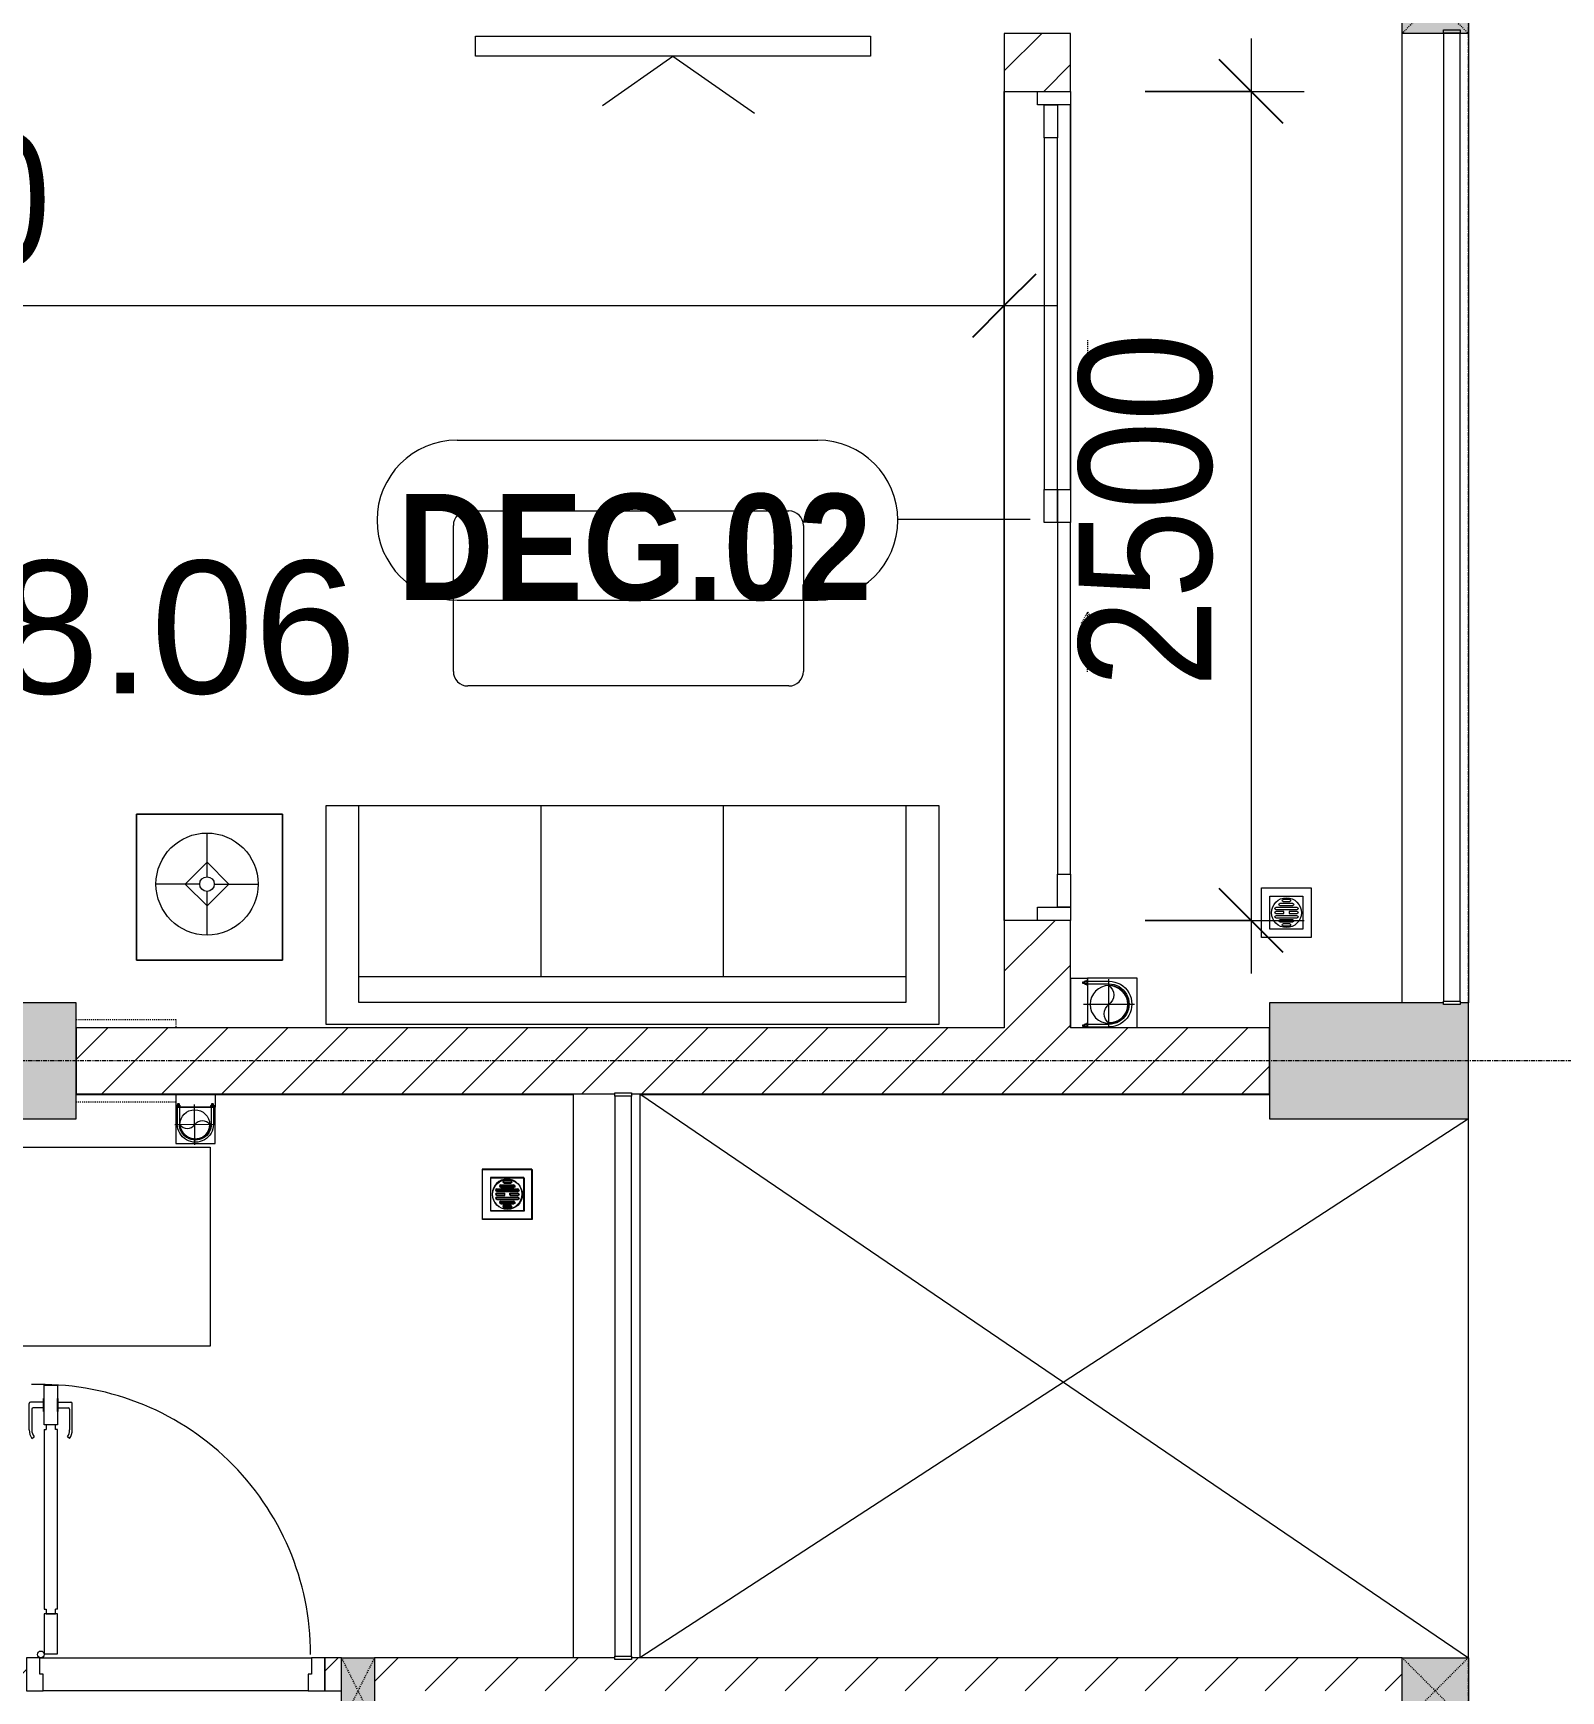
# Model space of a CAD drawing. Header units: millimetres. Extents: x 1591 to 239055, y -15958 to 83255.
# Drawn here: x 218802 to 223411, y 51637 to 56636 of the extents above; entities that cross this region are included whole.
import ezdxf

# ---------------------------------------------------------------- set-up
doc = ezdxf.new("R2010")
doc.units = ezdxf.units.MM
for name, pattern in [('Dash', [6, 3, -3]), ('Dash 1_8_', [6.35, 3.175, -3.175]), ('Grid Line', [22.225, 12.7, -3.175, 3.175, -3.175]), ('IMPORT-CENTER _2_', [40.64, 25.4, -5.08, 5.08, -5.08])]:
    doc.linetypes.add(name, pattern=pattern)
for name, color, linetype, lineweight in [('0-1', 250, 'Continuous', 5), ('A-ANNO-DIMS', 211, 'Continuous', 9), ('A-ANNO-DIMS-160', 211, 'Continuous', 9), ('A-AREA', 32, 'Dash 1_8_', 9), ('A-AREA-IDEN', 2, 'Continuous', 9), ('A-DETL-GENF-1', 9, 'Continuous', 9), ('A-DETL-THIN-1', 151, 'Continuous', 9), ('A-DOOR', 31, 'Continuous', 9), ('A-DOOR-1', 254, 'Continuous', 9), ('A-DOOR-2', 9, 'Continuous', 9), ('A-DOOR-FRAM', 31, 'Continuous', 9), ('A-DOOR-HDLN', 31, 'Dash', 9), ('A-DOOR-IDEN', 31, 'Continuous', 9), ('A-FLOR-1', 7, 'Continuous', 9), ('A-FLOR-2', 9, 'Continuous', 9), ('A-FLOR-HRAL', 11, 'Continuous', 9), ('A-FLOR-HRAL-1', 254, 'Continuous', 9), ('A-FLOR-HRAL-2', 9, 'Continuous', 9), ('A-WALL', 113, 'Continuous', 9), ('A-WALL-1', 253, 'Continuous', 18), ('A-WALL-2', 9, 'Continuous', 9), ('A-WALL-3', 113, 'Continuous', 18), ('A-WALL-PATT-1', 10, 'Continuous', 9), ('A-WALL-PATT-2', 111, 'Continuous', 9), ('G-IMPT', 8, 'Continuous', 9), ('G-IMPT-1', 254, 'Continuous', 9), ('G-IMPT-2', 8, 'IMPORT-CENTER _2_', 9), ('I-FURN', 30, 'Continuous', 9), ('I-FURN-1', 254, 'Continuous', 9), ('M-EQPM', 50, 'Continuous', 9), ('M-EQPM-1', 254, 'Continuous', 9), ('S-COLS', 52, 'Continuous', 9), ('S-COLS-1', 52, 'Continuous', 5), ('S-COLS-2', 250, 'Continuous', 18), ('S-COLS-3', 254, 'Continuous', 9), ('S-COLS-4', 253, 'Continuous', 18), ('S-COLS-5', 52, 'Continuous', 18), ('S-COLS-HDLN', 52, 'Dash', 9), ('S-COLS-HDLN-1', 9, 'Dash', 9), ('S-GRID-1', 1, 'Grid Line', 9)]:
    doc.layers.add(name, color=color, linetype=linetype, lineweight=lineweight)
doc.styles.add('Arial_13', font='arial_0.ttf', dxfattribs={"height": 400})
doc.styles.add('Arial_B_5', font='arialbd_0.ttf', dxfattribs={"width": 0.9, "height": 320})
doc.styles.add('UTM Avo', font='UTM Avo.ttf', dxfattribs={"width": 0.9, "height": 400})
doc.dimstyles.new('1_Dim_chi_tiet_2_5', dxfattribs={"dimscale": 304.8, "dimtxt": 399.720379, "dimasz": 0.629921, "dimexe": 0.524934, "dimexo": 0.0625, "dimgap": 0.052493, "dimtad": 1, "dimdec": 0, "dimrnd": 5, "dimzin": 0, "dimdsep": 46, "dimtxsty": 'UTM Avo', "dimblk1": 'OBLIQUE', "dimblk2": 'OBLIQUE', "dimsah": 1, "dimcen": 0.09, "dimdle": 0.524934, "dimazin": 0, "dimtfac": 1, "dimtdec": 4, "dimtix": 1, "dimtmove": 0, "dimatfit": 3, "dimfxl": 1.049869, "dimfxlon": 1, "dimtvp": 1, "dimtolj": 1, "dimtzin": 0, "dimarcsym": 2})
doc.dimstyles.new('1_Dim_chi_tiet_2_5_1', dxfattribs={"dimscale": 304.8, "dimtxt": 399.720379, "dimasz": 0.629921, "dimexe": 0.524934, "dimexo": 0.0625, "dimgap": 0.052493, "dimtad": 1, "dimdec": 0, "dimrnd": 5, "dimzin": 0, "dimdsep": 46, "dimtxsty": 'UTM Avo', "dimblk1": 'OBLIQUE', "dimblk2": 'OBLIQUE', "dimsah": 1, "dimcen": 0.09, "dimdle": 0.524934, "dimazin": 0, "dimtfac": 1, "dimtdec": 4, "dimtix": 1, "dimtmove": 0, "dimatfit": 3, "dimfxl": 1.049869, "dimfxlon": 1, "dimtvp": 1, "dimtolj": 1, "dimtzin": 0, "dimarcsym": 2})
pattern_1 = [(45, (0, 0), (-90.50967, 90.50967), [])]
pattern_2 = [(45, (95879.7, 0), (-90.50967, 90.50967), [])]

# ---------------------------------------------------------------- blocks, each defined once
blk = doc.blocks.new('NCV_TKTC_KET CAU_rvt-1-TKCS_MB TẦNG 6-8')
at = {"layer": 'S-COLS-1'}
for points in [[(123052.6, 53361.9), (123052.6, 53711.9), (122052.6, 53711.9), (122052.6, 53361.9), (122206.8, 53361.9)], [(127252.6, 53361.9), (127252.6, 53711.9), (127227.6, 53711.9), (127227.6, 53706.9), (127177.6, 53706.9), (127177.6, 53711.9), (126652.6, 53711.9), (126652.6, 53361.9), (127227.6, 53361.9)]]:
    blk.add_hatch(color=256, dxfattribs=at).paths.add_polyline_path(points)
at = {"layer": 'A-FLOR-1'}
for p, q in [((123052.6, 53435.3), (124552.6, 53435.3)), ((124752.6, 53435.3), (126652.6, 53435.3))]:
    blk.add_line(p, q, dxfattribs=at)
at = {"layer": 'S-COLS-2'}
for p, q in [((123052.6, 53711.9), (122052.6, 53711.9)), ((123052.6, 53361.9), (123052.6, 53711.9)), ((126652.6, 53711.9), (126652.6, 53361.9)), ((127177.6, 53711.9), (126652.6, 53711.9)), ((127252.6, 53711.9), (127227.6, 53711.9)), ((127252.6, 53361.9), (127252.6, 53711.9)), ((122052.6, 53361.9), (123052.6, 53361.9)), ((126652.6, 53361.9), (127252.6, 53361.9))]:
    blk.add_line(p, q, dxfattribs=at)
blk = doc.blocks.new('MAY GIAT - MAY GIAT_dwg-348053-TKCS_MB TẦNG 6-8')
at = {"layer": 'G-IMPT-1', "flags": 128}
blk.add_lwpolyline([(5, 596.6), (5, 2.3), (605, 2.3), (605, 596.6)], close=True, dxfattribs=at)
blk = doc.blocks.new('MAY GIAT - MAY GIAT-401071-TKCS_MB TẦNG 6-8')
at = {"layer": 'I-FURN-1'}
for p, q in [((5, -2.3), (605, -2.3)), ((5, -596.6), (5, -2.3)), ((605, -2.3), (605, -596.6)), ((605, -596.6), (5, -596.6))]:
    blk.add_line(p, q, dxfattribs=at)
at = {"extrusion": (0, 0, -1), "zscale": -1, "rotation": 180}
blk.add_blockref('MAY GIAT - MAY GIAT_dwg-348053-TKCS_MB TẦNG 6-8', (0, 0), dxfattribs=at)
blk = doc.blocks.new('THU NUOC - THU NUOC-461820-TKCS_MB TẦNG 6-8')
at = {"layer": 'M-EQPM-1'}
for p, q in [((-66.3, 70.6), (-66.3, -79.4)), ((83.7, 70.6), (-66.3, 70.6)), ((83.7, -79.4), (83.7, 70.6)), ((58.7, 45.6), (-41.3, 45.6)), ((-41.3, 45.6), (-41.3, -54.4)), ((-23.3, 10.8), (40.9, 10.8)), ((40.9, 4.8), (-23.3, 4.8)), ((-11, 23.3), (28.5, 23.3)), ((28.5, 17.3), (-11, 17.3)), ((-1.1, 35.6), (18.5, 35.6)), ((18.5, 29.6), (-1.1, 29.6)), ((58.7, -54.4), (58.7, 45.6)), ((-23.3, -1.2), (0.7, -1.2)), ((0.7, -7.2), (-23.3, -7.2)), ((-23.3, -13.6), (40.9, -13.6)), ((40.9, -19.6), (-23.3, -19.6)), ((-11, -26.1), (28.5, -26.1)), ((28.5, -32.1), (-11, -32.1)), ((-1.1, -38.5), (18.5, -38.5)), ((18.5, -44.5), (-1.1, -44.5)), ((0.7, -1.2), (0.7, -7.2)), ((16.7, -1.2), (40.9, -1.2)), ((16.7, -7.2), (16.7, -1.2)), ((40.9, -7.2), (16.7, -7.2)), ((-66.3, -79.4), (83.7, -79.4)), ((-41.3, -54.4), (58.7, -54.4))]:
    blk.add_line(p, q, dxfattribs=at)
for centre, radius, start, end in [((8.7, -4.4), 45, 0, 180), ((8.7, -4.4), 45, 0, 180), ((-23.3, 7.8), 3, 90, 270), ((-11, 20.3), 3, 90, 270), ((-1.1, 32.6), 3, 90, 270), ((18.5, 32.6), 3, 270, 90), ((28.5, 20.3), 3, 270, 90), ((40.9, 7.8), 3, 270, 90), ((8.7, -4.4), 45, 180, 360), ((8.7, -4.4), 45, 180, 360), ((-23.3, -4.2), 3, 90, 270), ((-23.3, -16.6), 3, 90, 270), ((-11, -29.1), 3, 90, 270), ((-1.1, -41.5), 3, 90, 270), ((18.5, -41.5), 3, 270, 90), ((28.5, -29.1), 3, 270, 90), ((40.9, -4.2), 3, 270, 90), ((40.9, -16.6), 3, 270, 90)]:
    blk.add_arc(centre, radius, start, end, dxfattribs=at)
blk = doc.blocks.new('Railing - 50 x 10mm-901205-TKCS_MB TẦNG 6-8')
at = {"layer": 'A-FLOR-HRAL-2'}
for p, q in [((25, 5), (-25, 5)), ((-25, 5), (-25, -5)), ((25, -5), (25, 5)), ((-25, -5), (25, -5))]:
    blk.add_line(p, q, dxfattribs=at)
blk = doc.blocks.new('Railing - Railing-884429-TKCS_MB TẦNG 6-8')
at = {"layer": 'A-FLOR-HRAL-2'}
for p, q in [((101769.1, 44169.6), (101769.1, 42480.8)), ((101819.1, 42480.8), (101819.1, 44169.6))]:
    blk.add_line(p, q, dxfattribs=at)
at = {"extrusion": (0, 0, -1), "zscale": -1}
for p in [(-101794.1, 44174.6), (-101794.1, 42475.8)]:
    blk.add_blockref('Railing - 50 x 10mm-901205-TKCS_MB TẦNG 6-8', p, dxfattribs=at)
blk = doc.blocks.new('DOOR_CW_01 CANH MO-PANEL KINH - DIG_01-900x2200-CỬA NHÔM KÍNH-901226-TKCS_MB TẦNG 6-8')
at = {"layer": 'A-DETL-GENF-1'}
for p, q in [((-397, 872), (-357, 872)), ((-397, 752), (-397, 872)), ((-357, 872), (-357, 752)), ((-442, 737), (-442, 816.5)), ((-399, 820.5), (-438, 820.5)), ((-399, 803.5), (-430, 803.5)), ((-399, 831.8), (-397, 831.8)), ((-399, 792.2), (-399, 831.8)), ((-397, 792.2), (-397, 831.8)), ((-357, 792.2), (-357, 831.8)), ((-355, 831.8), (-357, 831.8)), ((-355, 792.2), (-355, 831.8)), ((-355, 820.5), (-316, 820.5)), ((-355, 803.5), (-324, 803.5)), ((-312, 737), (-312, 816.5)), ((-434, 799.5), (-434, 737)), ((-397, 792.2), (-399, 792.2)), ((-357, 752), (-397, 752)), ((-363, 752), (-391, 752)), ((-391, 752), (-391, 738)), ((-363, 738), (-363, 752)), ((-357, 792.2), (-355, 792.2)), ((-320, 799.5), (-320, 737)), ((-433.9, 711.2), (-427.3, 715.8)), ((-397, 738), (-391, 738)), ((-397, 738), (-397, 196)), ((-357, 738), (-363, 738)), ((-357, 196), (-357, 738)), ((-320.1, 711.2), (-326.7, 715.8)), ((-397, 196), (-391, 196)), ((-357, 182), (-397, 182)), ((-397, 182), (-397, 62)), ((-391, 196), (-391, 182)), ((-391, 182), (-363, 182)), ((-357, 196), (-363, 196)), ((-363, 182), (-363, 196)), ((-357, 62), (-357, 182)), ((-397, 62), (-357, 62))]:
    blk.add_line(p, q, dxfattribs=at)
blk.add_circle((-407, 60), 10, dxfattribs=at)
for centre, radius, start, end in [((-407, 60), 814, 360, 92), ((-438, 816.5), 4, 90, 180), ((-430, 799.5), 4, 90, 180), ((-324, 799.5), 4, 360, 90), ((-316, 816.5), 4, 0, 90), ((-397, 737), 45, 180, 215), ((-397, 737), 37, 180, 215), ((-357, 737), 37, 325, 0), ((-357, 737), 45, 325, 0)]:
    blk.add_arc(centre, radius, start, end, dxfattribs=at)
at = {"layer": 'A-DOOR-2'}
for p, q in [((-410, 50), (-450, 50)), ((-450, 50), (-450, -50)), ((-410, 0), (-410, 50)), ((-407, 50), (-382, 50)), ((450, 50), (410, 50)), ((410, 50), (410, 0)), ((450, -50), (450, 50)), ((-400, 0), (-410, 0)), ((-400, -50), (-400, 0)), ((410, 0), (400, 0)), ((400, 0), (400, -50)), ((-450, -50), (-400, -50)), ((400, -50), (450, -50))]:
    blk.add_line(p, q, dxfattribs=at)
blk = doc.blocks.new('G1_SOF - BO TRU - 100x200-746114-TKCS_MB TẦNG 6-8')
at = {"layer": 'S-COLS'}
blk.add_hatch(color=256, dxfattribs=at).paths.add_polyline_path([(50, -100), (50, 100), (-50, 100), (-50, -100)])
at = {"layer": 'S-COLS-4'}
for p, q in [((-50, 100), (50, 100)), ((-50, -100), (-50, 100)), ((50, 100), (50, -100)), ((50, -100), (-50, -100))]:
    blk.add_line(p, q, dxfattribs=at)
at = {"layer": 'S-COLS-HDLN-1'}
for p, q in [((50, -100), (-50, 100)), ((-50, -100), (50, 100))]:
    blk.add_line(p, q, dxfattribs=at)
blk = doc.blocks.new('LOBBY_SOFA_1 - LOBBY_SOFA_1-901228-TKCS_MB TẦNG 6-8')
at = {"layer": 'I-FURN'}
for p, q in [((-2172.3, 1064.5), (-2172.3, 1504.5)), ((-2128.3, 1548.5), (-1160.3, 1548.5)), ((-1116.3, 1504.5), (-1116.3, 1064.5)), ((-1160.3, 1020.5), (-2128.3, 1020.5)), ((-2556, 660), (-708, 660)), ((-2556, 0), (-2556, 660)), ((-2457, 66), (-2457, 660)), ((-1907, 143), (-1907, 660)), ((-1357, 143), (-1357, 660)), ((-807, 660), (-807, 66)), ((-708, 660), (-708, 0)), ((-2688.2, 633.5), (-3128.2, 633.5)), ((-3128.2, 633.5), (-3128.2, 193.5)), ((-2688.2, 193.5), (-2688.2, 633.5)), ((-2915.4, 445), (-2915.4, 577)), ((-2981.4, 423), (-2915.4, 489)), ((-2915.4, 489), (-2849.4, 423)), ((-2937.4, 423), (-3069.4, 423)), ((-2915.4, 357), (-2981.4, 423)), ((-2849.4, 423), (-2915.4, 357)), ((-2915.4, 269), (-2915.4, 401)), ((-2893.4, 423), (-2761.4, 423)), ((-3128.2, 193.5), (-2688.2, 193.5)), ((-807, 143), (-2457, 143)), ((-807, 66), (-2457, 66)), ((-708, 0), (-2556, 0))]:
    blk.add_line(p, q, dxfattribs=at)
for radius in [154, 22]:
    blk.add_circle((-2915.4, 423), radius, dxfattribs=at)
for centre, start, end in [((-2128.3, 1504.5), 90, 180), ((-1160.3, 1504.5), 0, 90), ((-2128.3, 1064.5), 180, 270), ((-1160.3, 1064.5), 270, 0)]:
    blk.add_arc(centre, 44, start, end, dxfattribs=at)
at = {"layer": 'I-FURN-1'}
for p, q in [((-2172.3, 1064.5), (-2172.3, 1504.5)), ((-2128.3, 1548.5), (-1160.3, 1548.5)), ((-1116.3, 1504.5), (-1116.3, 1064.5)), ((-1160.3, 1020.5), (-2128.3, 1020.5)), ((-2556, 660), (-708, 660)), ((-2556, 0), (-2556, 660)), ((-708, 660), (-708, 0)), ((-3128.2, 633.5), (-2688.2, 633.5)), ((-3128.2, 193.5), (-3128.2, 633.5)), ((-2688.2, 633.5), (-2688.2, 193.5)), ((-2688.2, 193.5), (-3128.2, 193.5)), ((-708, 0), (-2556, 0))]:
    blk.add_line(p, q, dxfattribs=at)
for centre, start, end in [((-2128.3, 1504.5), 90, 180), ((-1160.3, 1504.5), 0, 90), ((-2128.3, 1064.5), 180, 270), ((-1160.3, 1064.5), 270, 0)]:
    blk.add_arc(centre, 44, start, end, dxfattribs=at)
blk = doc.blocks.new('KE TIVI-2 - KE TIVI-2-901222-TKCS_MB TẦNG 6-8')
at = {"layer": 'I-FURN-1'}
for p, q in [((0, 60), (-245.7, 232.1)), ((213, 209.1), (0, 60)), ((-595.6, 60), (595.6, 60)), ((-595.6, 0), (-595.6, 60)), ((595.6, 60), (595.6, 0)), ((595.6, 0), (-595.6, 0))]:
    blk.add_line(p, q, dxfattribs=at)
blk = doc.blocks.new('NCV_TKTC_TANG 6 - 8_rvt-2-TKCS_MB TẦNG 6-8')
at = {"layer": 'A-WALL-PATT-1'}
h = blk.add_hatch(dxfattribs=at)
h.set_pattern_fill('FP_1', color=256, style=0, pattern_type=2)
h.set_pattern_definition(pattern_1)
h.paths.add_polyline_path([(122852.6, 51636.9), (122902.6, 51636.9), (122902.6, 51736.9), (122852.6, 51736.9)])
h.paths.add_polyline_path([(123852.6, 51636.9), (123852.6, 51736.9), (123802.6, 51736.9), (123802.6, 51636.9), (123818.8, 51636.9)])
h = blk.add_hatch(dxfattribs=at)
h.set_pattern_fill('FP_1', color=256, style=0, pattern_type=2)
h.set_pattern_definition(pattern_1)
h.paths.add_polyline_path([(123952.6, 51636.9), (127052.6, 51636.9), (127052.6, 51736.9), (124727.6, 51736.9), (124727.6, 51731.5), (124677.6, 51731.5), (124677.6, 51736.9), (123952.6, 51736.9)])
at = {"layer": 'A-FLOR-2'}
for p, q in [((125852.6, 53960.3), (125852.6, 56460.3)), ((125852.6, 56460.3), (125852.6, 53960.3)), ((126052.6, 55260.3), (126052.6, 56420.3)), ((123752.6, 51636.9), (122952.6, 51636.9))]:
    blk.add_line(p, q, dxfattribs=at)
at = {"layer": 'A-WALL-1'}
for p, q in [((123852.6, 51736.9), (123802.6, 51736.9)), ((123802.6, 51736.9), (123802.6, 51636.9)), ((124677.6, 51736.9), (123952.6, 51736.9)), ((127052.6, 51736.9), (124727.6, 51736.9)), ((123802.6, 51636.9), (123852.6, 51636.9))]:
    blk.add_line(p, q, dxfattribs=at)
at = {"layer": 'A-WALL-2'}
for p, q in [((124552.6, 51736.9), (124552.6, 53436.9)), ((124752.6, 53436.9), (124752.6, 51736.9)), ((122942.6, 51736.9), (123762.6, 51736.9)), ((123752.6, 51636.9), (122952.6, 51636.9))]:
    blk.add_line(p, q, dxfattribs=at)
at = {"layer": 'A-DOOR-1'}
blk.add_blockref('DOOR_CW_01 CANH MO-PANEL KINH - DIG_01-900x2200-CỬA NHÔM KÍNH-901226-TKCS_MB TẦNG 6-8', (123352.6, 51686.9), dxfattribs=at)
at = {"layer": 'A-FLOR-HRAL-1'}
blk.add_blockref('Railing - Railing-884429-TKCS_MB TẦNG 6-8', (22908.5, 9260.7), dxfattribs=at)
at = {"layer": 'I-FURN-1'}
for name, p, rotation in [('KE TIVI-2 - KE TIVI-2-901222-TKCS_MB TẦNG 6-8', (124852.9, 56626.9), 180), ('MAY GIAT - MAY GIAT-401071-TKCS_MB TẦNG 6-8', (122860.3, 52671.5), 90.00000000000092)]:
    blk.add_blockref(name, p, dxfattribs=dict(at, rotation=rotation))
blk.add_blockref('LOBBY_SOFA_1 - LOBBY_SOFA_1-901228-TKCS_MB TẦNG 6-8', (126362.6, 53646.9), dxfattribs=at)
at = {"layer": 'M-EQPM-1', "rotation": 180}
blk.add_blockref('THU NUOC - THU NUOC-461820-TKCS_MB TẦNG 6-8', (124361.2, 53130.9), dxfattribs=at)
at = {"layer": 'S-COLS-3', "rotation": 180}
blk.add_blockref('G1_SOF - BO TRU - 100x200-746114-TKCS_MB TẦNG 6-8', (123902.6, 51636.9), dxfattribs=at)
blk = doc.blocks.new('G1_SOF - BO TRU - 200x200-3056269-TKCS_MB TẦNG 6-8')
at = {"layer": 'S-COLS'}
blk.add_hatch(color=256, dxfattribs=at).paths.add_polyline_path([(100, 100), (-100, 100), (-100, -100), (100, -100)])
at = {"layer": 'S-COLS-5'}
for p, q in [((-100, 100), (100, 100)), ((-100, -100), (-100, 100)), ((100, 100), (100, -100)), ((100, -100), (-100, -100))]:
    blk.add_line(p, q, dxfattribs=at)
at = {"layer": 'S-COLS-HDLN'}
for p, q in [((100, -100), (-100, 100)), ((-100, -100), (100, 100))]:
    blk.add_line(p, q, dxfattribs=at)
blk = doc.blocks.new('TKTC_XREF_251221_MB TANG 2-7 - TKTC_XREF_260130_MB TANG 2-5_dwg_THU NUOC - THU NUOC-444531-TKCS_MB TẦNG 1-4746810-TKCS_MB TẦNG 6-8')
at = {"layer": 'G-IMPT'}
for p, q in [((-23.3, 10.8), (40.9, 10.8)), ((40.9, 4.8), (-23.3, 4.8)), ((-11, 23.3), (28.5, 23.3)), ((28.5, 17.3), (-11, 17.3)), ((-1.1, 35.6), (18.5, 35.6)), ((18.5, 29.6), (-1.1, 29.6)), ((-23.3, -13.6), (40.9, -13.6)), ((40.9, -19.6), (-23.3, -19.6)), ((-11, -26.1), (28.5, -26.1)), ((28.5, -32.1), (-11, -32.1)), ((-1.1, -38.5), (18.5, -38.5)), ((18.5, -44.5), (-1.1, -44.5))]:
    blk.add_line(p, q, dxfattribs=at)
at = {"layer": 'G-IMPT', "flags": 128}
for points in [[(83.7, -79.4), (83.7, 70.6), (-66.3, 70.6), (-66.3, -79.4)], [(58.7, -54.4), (58.7, 45.6), (-41.3, 45.6), (-41.3, -54.4)]]:
    blk.add_lwpolyline(points, close=True, dxfattribs=at)
for points in [[(-23.3, -1.2), (0.7, -1.2), (0.7, -7.2), (-23.3, -7.2)], [(40.9, -7.2), (16.7, -7.2), (16.7, -1.2), (40.9, -1.2)]]:
    blk.add_lwpolyline(points, dxfattribs=at)
at = {"layer": 'G-IMPT'}
for centre, radius, start, end in [((8.7, -4.4), 45, 360, 180), ((8.7, -4.4), 45, 360, 180), ((-23.3, 7.8), 3, 90, 270), ((-11, 20.3), 3, 90, 270), ((-1.1, 32.6), 3, 90, 270), ((18.5, 32.6), 3, 270, 90), ((28.5, 20.3), 3, 270, 90), ((40.9, 7.8), 3, 270, 90), ((8.7, -4.4), 45, 180, 360), ((8.7, -4.4), 45, 180, 360), ((-23.3, -4.2), 3, 90, 270), ((-23.3, -16.6), 3, 90, 270), ((-11, -29.1), 3, 90, 270), ((-1.1, -41.5), 3, 90, 270), ((18.5, -41.5), 3, 270, 90), ((28.5, -29.1), 3, 270, 90), ((40.9, -4.2), 3, 270, 90), ((40.9, -16.6), 3, 270, 90)]:
    blk.add_arc(centre, radius, start, end, dxfattribs=at)
blk = doc.blocks.new('TKTC_XREF_251221_MB TANG 2-7 - TKTC_XREF_260130_MB TANG 2-5_dwg_$cc-4746798-TKCS_MB TẦNG 6-8')
at = {"layer": 'G-IMPT-2'}
for p, q in [((0, -0.673), (0, 0.673)), ((-0.673, 0), (0.673, 0))]:
    blk.add_line(p, q, dxfattribs=at)
at = {"layer": 'M-EQPM'}
blk.add_circle((0, 0), 0.5, dxfattribs=at)
for centre, radius, start, end in [((0, 0), 0.5, 90, 270), ((0.188, 0.25), 0.313, 126.8699, 233.1301), ((-0.188, -0.25), 0.313, 306.8699, 53.1301)]:
    blk.add_arc(centre, radius, start, end, dxfattribs=at)
blk = doc.blocks.new('TKTC_XREF_251221_MB TANG 2-7 - TKTC_XREF_260130_MB TANG 2-5_dwg_CUM U_DN100-4746799-TKCS_MB TẦNG 6-8')
at = {"layer": 'G-IMPT'}
blk.add_hatch(color=256, dxfattribs=at).paths.add_polyline_path([(0, 61), (15.8, 58.9), (30.5, 52.8), (43.1, 43.1), (52.8, 30.5), (58.9, 15.8), (61, 0), (58.9, -15.8), (52.8, -30.5), (43.1, -43.1), (30.5, -52.8), (15.8, -58.9), (0, -61), (0, -57), (14.8, -55.1), (28.5, -49.4), (40.3, -40.3), (49.4, -28.5), (55.1, -14.8), (57, 0), (55.1, 14.8), (49.4, 28.5), (40.3, 40.3), (28.5, 49.4), (14.8, 55.1), (0, 57)])
for p, q in [((-79.1, 66.6), (-79.1, 63.4)), ((-76.6, 66.6), (-76.6, 63.4)), ((-74.6, 66.6), (-74.6, 63.4)), ((-72.7, 69.3), (-72.7, 60.7)), ((-66.9, 67.9), (-71.7, 67.9)), ((-65, 69), (0, 69)), ((-66.9, 62.1), (-71.7, 62.1)), ((-72.7, -60.7), (-72.7, -69.3)), ((-66.9, -62.1), (-71.7, -62.1)), ((-79.1, -63.4), (-79.1, -66.6)), ((-76.6, -63.4), (-76.6, -66.6)), ((-74.6, -63.4), (-74.6, -66.6)), ((-66.9, -67.9), (-71.7, -67.9)), ((-65, -69), (0, -69))]:
    blk.add_line(p, q, dxfattribs=at)
at = {"layer": 'G-IMPT', "flags": 128}
for points in [[(-72.7, 67.6), (-78.1, 67.6), (-78.1, 62.4), (-72.7, 62.4)], [(-71.7, 59.2), (-66.9, 59.2), (-66.9, 70.8), (-71.7, 70.8)], [(-66.9, 70.8), (-66.9, 72.7), (-65, 72.7), (-65, 57.3), (-66.9, 57.3), (-66.9, 59.2)], [(-65, 61), (0, 61), (0, 57)], [(-72.7, -62.4), (-78.1, -62.4), (-78.1, -67.6), (-72.7, -67.6)], [(-71.7, -70.8), (-66.9, -70.8), (-66.9, -59.2), (-71.7, -59.2)], [(-66.9, -59.2), (-66.9, -57.3), (-65, -57.3), (-65, -72.7), (-66.9, -72.7), (-66.9, -70.8)], [(-65, -61), (0, -61), (0, -57)]]:
    blk.add_lwpolyline(points, dxfattribs=at)
at = {"layer": 'G-IMPT'}
for centre, radius, start, end in [((-78.1, 66.6), 0.96, 90, 180), ((-78.1, 63.4), 0.96, 180, 270), ((-71.1, 69.3), 1.56, 112.61986, 247.38014), ((-67.9, 65), 4.8, 143.1301, 216.8699), ((0, 0), 69, 270, 90), ((-71.1, 60.7), 1.56, 112.61986, 247.38014), ((0, 0), 61, 270, 90), ((0, 0), 57, 270, 90), ((-78.1, -63.4), 0.96, 90, 180), ((-71.1, -60.7), 1.56, 112.61986, 247.38014), ((-67.9, -65), 4.8, 143.1301, 216.8699), ((-78.1, -66.6), 0.96, 180, 270), ((-71.1, -69.3), 1.56, 112.61986, 247.38014)]:
    blk.add_arc(centre, radius, start, end, dxfattribs=at)
blk = doc.blocks.new('TKTC_XREF_251221_MB TANG 2-7 - TKTC_XREF_260130_MB TANG 2-5_dwg_$cc-V160-TKCS_MB TẦNG 6-8')
at = {"layer": 'G-IMPT-2'}
for p, q in [((0, -0.618), (0, 0.673)), ((-0.673, 0), (0.673, 0))]:
    blk.add_line(p, q, dxfattribs=at)
at = {"layer": 'M-EQPM'}
blk.add_circle((0, 0), 0.5, dxfattribs=at)
for centre, radius, start, end in [((0, 0), 0.5, 90, 270), ((0.188, 0.25), 0.313, 126.8699, 233.1301), ((-0.188, -0.25), 0.313, 306.8699, 53.1301)]:
    blk.add_arc(centre, radius, start, end, dxfattribs=at)
blk = doc.blocks.new('TKTC_XREF_251221_MB TANG 2-7 - TKTC_XREF_260130_MB TANG 2-5_dwg_CUM U_DN100-V161-TKCS_MB TẦNG 6-8')
at = {"layer": 'G-IMPT'}
blk.add_hatch(color=256, dxfattribs=at).paths.add_polyline_path([(0, 61), (15.8, 58.9), (30.5, 52.8), (43.1, 43.1), (52.8, 30.5), (58.9, 15.8), (61, 0), (58.9, -15.8), (52.8, -30.5), (43.1, -43.1), (30.5, -52.8), (15.8, -58.9), (0, -61), (0, -57), (14.8, -55.1), (28.5, -49.4), (40.3, -40.3), (49.4, -28.5), (55.1, -14.8), (57, 0), (55.1, 14.8), (49.4, 28.5), (40.3, 40.3), (28.5, 49.4), (14.8, 55.1), (0, 57)])
for p, q in [((-79.1, 66.6), (-79.1, 63.4)), ((-76.6, 66.6), (-76.6, 63.4)), ((-74.6, 66.6), (-74.6, 63.4)), ((-72.7, 69.3), (-72.7, 60.7)), ((-66.9, 67.9), (-71.7, 67.9)), ((-66.9, 62.1), (-71.7, 62.1)), ((-65, 69), (0, 69)), ((-79.1, -63.4), (-79.1, -66.6)), ((-76.6, -63.4), (-76.6, -66.6)), ((-74.6, -63.4), (-74.6, -66.6)), ((-72.7, -60.7), (-72.7, -69.3)), ((-66.9, -62.1), (-71.7, -62.1)), ((-66.9, -67.9), (-71.7, -67.9)), ((-65, -69), (0, -69))]:
    blk.add_line(p, q, dxfattribs=at)
at = {"layer": 'G-IMPT', "flags": 128}
for points in [[(-72.7, 67.6), (-78.1, 67.6), (-78.1, 62.4), (-72.7, 62.4)], [(-71.7, 59.2), (-66.9, 59.2), (-66.9, 70.8), (-71.7, 70.8)], [(-65, 71.3), (-65, 57.3), (-66.9, 57.3), (-66.9, 59.2)], [(-65, 61), (0, 61), (0, 57)], [(-72.7, -62.4), (-78.1, -62.4), (-78.1, -67.6), (-72.7, -67.6)], [(-71.7, -70.8), (-66.9, -70.8), (-66.9, -59.2), (-71.7, -59.2)], [(-66.9, -59.2), (-66.9, -57.3), (-65, -57.3), (-65, -72.7), (-66.9, -72.7), (-66.9, -70.8)], [(-65, -61), (0, -61), (0, -57)]]:
    blk.add_lwpolyline(points, dxfattribs=at)
at = {"layer": 'G-IMPT'}
for centre, radius, start, end in [((-78.1, 66.6), 0.96, 90, 180), ((-78.1, 63.4), 0.96, 180, 270), ((-71.1, 69.3), 1.56, 112.6199, 247.3801), ((-67.9, 65), 4.8, 143.1301, 216.8699), ((-71.1, 60.7), 1.56, 112.6199, 247.3801), ((0, 0), 69, 270, 90), ((0, 0), 61, 270, 90), ((0, 0), 57, 270, 90), ((-78.1, -63.4), 0.96, 90, 180), ((-78.1, -66.6), 0.96, 180, 270), ((-71.1, -60.7), 1.56, 112.6199, 247.3801), ((-67.9, -65), 4.8, 143.1301, 216.8699), ((-71.1, -69.3), 1.56, 112.6199, 247.3801)]:
    blk.add_arc(centre, radius, start, end, dxfattribs=at)
blk = doc.blocks.new('TKTC_XREF_251221_MB TANG 2-7 - TKTC_XREF_251221_MB TANG 2-7-2039446-TKCS_MB TẦNG 6-8')
at = {"layer": 'M-EQPM'}
for p, q in [((92401, 36399.7), (92401, 36549.2)), ((92401, 36549.2), (92450.8, 36548.9)), ((92450.8, 36548.9), (92450.8, 36400)), ((92450.9, 36549.1), (92450.9, 36400)), ((92600.6, 36549.1), (92450.9, 36549.1)), ((92600.6, 36400), (92600.6, 36549.1)), ((89700, 36200), (89700, 36160.4)), ((89819.8, 36160.4), (89819.8, 36200)), ((89700, 36160.4), (89819.8, 36160.4)), ((89700, 36160.4), (89700, 36050.5)), ((89819.6, 36160.4), (89700, 36160.4)), ((89819.6, 36050.5), (89819.6, 36160.4)), ((93600, 34500), (93600, 36125)), ((89700, 36050.5), (89819.6, 36050.5))]:
    blk.add_line(p, q, dxfattribs=at)
at = {"extrusion": (0, 0, -1), "zscale": -1}
for p in [(-93059.8, 36751.2), (-90709.7, 35901.2)]:
    blk.add_blockref('TKTC_XREF_251221_MB TANG 2-7 - TKTC_XREF_260130_MB TANG 2-5_dwg_THU NUOC - THU NUOC-444531-TKCS_MB TẦNG 1-4746810-TKCS_MB TẦNG 6-8', p, dxfattribs=at)
at = {"extrusion": (0, 0, -1)}
for name, p, xscale, yscale, zscale, rotation in [('TKTC_XREF_251221_MB TANG 2-7 - TKTC_XREF_260130_MB TANG 2-5_dwg_$cc-V160-TKCS_MB TẦNG 6-8', (-92515.8, 36470.2), 113.7150000000073, 113.7150000000073, -113.7150000000073, 359.9990086636432), ('TKTC_XREF_251221_MB TANG 2-7 - TKTC_XREF_260130_MB TANG 2-5_dwg_CUM U_DN100-V161-TKCS_MB TẦNG 6-8', (-92515.8, 36471.1), 0.9975000000000006, 0.9975000000000006, -0.9975000000000006, 180.000991338195), ('TKTC_XREF_251221_MB TANG 2-7 - TKTC_XREF_260130_MB TANG 2-5_dwg_CUM U_DN100-4746799-TKCS_MB TẦNG 6-8', (-89759.4, 36109.1), 0.7894736842105242, 0.7894736842105242, -0.7894736842105242, 269.9999999984439)]:
    blk.add_blockref(name, p, dxfattribs=dict(at, xscale=xscale, yscale=yscale, zscale=zscale, rotation=rotation))
at = {"xscale": 90.0000000000512, "yscale": 90.0000000000512, "zscale": 90.0000000000512, "rotation": 90.3740267799376}
blk.add_blockref('TKTC_XREF_251221_MB TANG 2-7 - TKTC_XREF_260130_MB TANG 2-5_dwg_$cc-4746798-TKCS_MB TẦNG 6-8', (89757.6, 36107.6), dxfattribs=at)
blk = doc.blocks.new('Railing - 50 x 10mm-1251311-TKCS_MB TẦNG 6-8')
at = {"layer": 'A-FLOR-HRAL'}
for p, q in [((25, 5), (-25, 5)), ((-25, 5), (-25, -5)), ((25, -5), (25, 5)), ((-25, -5), (25, -5))]:
    blk.add_line(p, q, dxfattribs=at)
blk = doc.blocks.new('Railing - Railing-3828620-TKCS_MB TẦNG 6-8')
at = {"layer": 'A-FLOR-HRAL'}
for p, q in [((127177.6, 56635.3), (127177.6, 53716.9)), ((127227.6, 53716.9), (127227.6, 56635.3))]:
    blk.add_line(p, q, dxfattribs=at)
at = {"extrusion": (0, 0, -1), "zscale": -1}
for p in [(-127202.6, 56641.5), (-127202.6, 53711.9)]:
    blk.add_blockref('Railing - 50 x 10mm-1251311-TKCS_MB TẦNG 6-8', p, dxfattribs=at)
blk = doc.blocks.new('DEG_02-DEG_03 - DEG_02-2500x2400mm-CỬA ĐI 02 CÁNH TRƯỢT-841416-TKCS_MB TẦNG 6-8')
at = {"layer": 'A-DOOR'}
for p, q in [((-50, -60), (-50, -20)), ((-50, -20), (50, -20)), ((50, -20), (50, -60)), ((1110, -20), (50, -20)), ((1110, -60), (1110, -20)), ((1110, -20), (1210, -20)), ((1210, -20), (1210, -60)), ((-1210, -100), (-1210, -60)), ((-1210, -60), (-1110, -60)), ((-1110, -60), (-1110, -100)), ((-50, -60), (-1110, -60)), ((50, -60), (-50, -60)), ((-50, -100), (-50, -60)), ((-50, -60), (50, -60)), ((50, -60), (1110, -60)), ((50, -60), (50, -100)), ((1210, -60), (1110, -60)), ((-1110, -100), (-1210, -100)), ((-1110, -100), (-50, -100)), ((50, -100), (-50, -100))]:
    blk.add_line(p, q, dxfattribs=at)
at = {"layer": 'A-DOOR-FRAM'}
for p, q in [((-1250, 0), (-1210, 0)), ((-1250, -100), (-1250, 0)), ((-1210, 0), (-1210, -100)), ((1210, -100), (1210, 0)), ((1210, 0), (1250, 0)), ((1250, 0), (1250, -100)), ((-1210, -100), (-1250, -100)), ((1250, -100), (1210, -100))]:
    blk.add_line(p, q, dxfattribs=at)
at = {"layer": 'A-DOOR-HDLN'}
for p, q in [((-320.4, -151.1), (-355, -131.1)), ((320.4, -151.1), (355, -131.1)), ((-500.4, -151.1), (-320.4, -151.1)), ((-320.4, -151.1), (-355, -171.1)), ((320.4, -151.1), (355, -171.1)), ((500.4, -151.1), (320.4, -151.1))]:
    blk.add_line(p, q, dxfattribs=at)
blk = doc.blocks.new('DIMBLOCK137-TKCS_MB TẦNG 6-8')
at = {"layer": 'A-ANNO-DIMS-160'}
for p, q in [((214932.2, 56134.5), (214932.2, 55654.5)), ((214932.2, 55814.5), (214932.2, 56134.5)), ((221732.3, 56134.5), (221732.3, 55654.5)), ((221732.3, 55814.5), (221732.3, 56134.5)), ((214772.2, 55814.5), (221892.3, 55814.5))]:
    blk.add_line(p, q, dxfattribs=at)
at = {"layer": 'A-ANNO-DIMS-160', "lineweight": 25}
for p, q in [((214932.2, 55814.5), (215028.2, 55910.5)), ((221732.3, 55814.5), (221828.3, 55910.5)), ((214932.2, 55814.5), (214836.2, 55718.5)), ((221732.3, 55814.5), (221636.3, 55718.5))]:
    blk.add_line(p, q, dxfattribs=at)
at = {"layer": 'A-ANNO-DIMS-160', "color": 0, "insert": (217784.5, 56334.2), "char_height": 400, "width": 1314.636, "attachment_point": 1, "line_spacing_factor": 1.110334, "style": 'UTM Avo'}
blk.add_mtext('6800', dxfattribs=at)
blk = doc.blocks.new('_Oblique')
at = {"color": 0, "linetype": 'ByBlock', "lineweight": -2}
blk.add_line((-0.5, -0.5), (0.5, 0.5), dxfattribs=at)
blk = doc.blocks.new('DIMBLOCK265-TKCS_MB TẦNG 6-8')
at = {"layer": 'A-ANNO-DIMS-160'}
for p, q in [((222476.8, 56620.3), (222476.8, 53800.3)), ((222156.8, 56460.3), (222636.8, 56460.3)), ((222476.8, 56460.3), (222156.8, 56460.3)), ((222156.8, 53960.3), (222636.8, 53960.3)), ((222476.8, 53960.3), (222156.8, 53960.3))]:
    blk.add_line(p, q, dxfattribs=at)
at = {"layer": 'A-ANNO-DIMS-160', "lineweight": 25}
for p, q in [((222476.8, 56460.3), (222380.8, 56556.3)), ((222476.8, 56460.3), (222572.8, 56364.3)), ((222476.8, 53960.3), (222380.8, 54056.3)), ((222476.8, 53960.3), (222572.8, 53864.3))]:
    blk.add_line(p, q, dxfattribs=at)
at = {"layer": 'A-ANNO-DIMS-160', "color": 0, "insert": (221957.1, 54662.5), "char_height": 400, "width": 1314.636, "attachment_point": 1, "rotation": 90, "line_spacing_factor": 1.110334, "style": 'UTM Avo'}
blk.add_mtext('2500', dxfattribs=at)
blk = doc.blocks.new('STN_Door Tag - STN_Door Tag-1788670-TKCS_MB TẦNG 6-8')
at = {"layer": 'A-DOOR-IDEN'}
for p, q in [((-3.37, 1.495), (3.431, 1.495)), ((-3.37, -1.524), (3.431, -1.524))]:
    blk.add_line(p, q, dxfattribs=at)
for centre, start, end in [((-3.37, -0.015), 90, 270), ((3.431, -0.015), 270, 90)]:
    blk.add_arc(centre, 1.509, start, end, dxfattribs=at)

msp = doc.modelspace()

# ---------------------------------------------------------------- hatches: boundary and pattern name
at = {"layer": 'A-WALL-PATT-2'}
h = msp.add_hatch(dxfattribs=at)
h.set_pattern_fill('FP_1', color=256, style=0, pattern_type=2)
h.set_pattern_definition(pattern_2)
h.paths.add_polyline_path([(221732.3, 53636.9), (221932.3, 53636.9), (221932.3, 53960.3), (221732.3, 53960.3)])
h.paths.add_polyline_path([(221932.3, 56460.3), (221932.3, 56635.3), (221732.3, 56635.3), (221732.3, 56460.3)])
h = msp.add_hatch(dxfattribs=at)
h.set_pattern_fill('FP_1', color=256, style=0, pattern_type=2)
h.set_pattern_definition(pattern_2)
h.paths.add_polyline_path([(221310.5, 53436.9), (222532.3, 53436.9), (222532.3, 53636.9), (218932.3, 53636.9), (218932.3, 53436.9), (220557.3, 53436.9), (220557.3, 53440.3), (220607.3, 53440.3), (220607.3, 53436.9)])

# ---------------------------------------------------------------- linework, layer by layer
at = {"layer": 'A-AREA'}
for p, q in [((218932.3, 53661.9), (219232.3, 53661.9)), ((219232.3, 53661.9), (219232.3, 53636.9)), ((219232.3, 53411.9), (218932.3, 53411.9)), ((219232.3, 53436.9), (219232.3, 53411.9))]:
    msp.add_line(p, q, dxfattribs=at)
at = {"layer": 'A-DETL-THIN-1'}
for p, q in [((220632.3, 53436.9), (223132.3, 51736.9)), ((223132.3, 53361.9), (220632.3, 51736.9))]:
    msp.add_line(p, q, dxfattribs=at)
at = {"layer": 'A-DOOR-IDEN'}
msp.add_line((221810.5, 55169.1), (221410.8, 55169.1), dxfattribs=at)
at = {"layer": 'A-WALL'}
for p, q in [((222932.3, 53711.9), (222932.3, 56635.3)), ((223132.3, 56635.3), (223132.3, 53711.9)), ((221732.3, 53960.3), (221732.3, 56460.3)), ((221932.3, 56420.3), (221932.3, 55260.3))]:
    msp.add_line(p, q, dxfattribs=at)
at = {"layer": 'A-WALL-3'}
for p, q in [((221932.3, 56635.3), (221732.3, 56635.3)), ((221732.3, 56635.3), (221732.3, 56460.3)), ((221932.3, 56460.3), (221932.3, 56635.3)), ((221732.3, 56460.3), (221932.3, 56460.3)), ((221932.3, 53960.3), (221732.3, 53960.3)), ((221732.3, 53960.3), (221732.3, 53636.9)), ((221932.3, 53636.9), (221932.3, 53960.3)), ((221732.3, 53636.9), (218932.3, 53636.9)), ((218932.3, 53636.9), (218932.3, 53436.9)), ((222532.3, 53636.9), (221932.3, 53636.9)), ((222532.3, 53436.9), (222532.3, 53636.9)), ((218932.3, 53436.9), (220557.3, 53436.9)), ((220607.3, 53436.9), (222532.3, 53436.9))]:
    msp.add_line(p, q, dxfattribs=at)
at = {"layer": 'S-GRID-1'}
for p, q in [((223132.3, 19149.4), (223132.3, 77012.5)), ((223800.6, 53536.9), (130306.5, 53536.9))]:
    msp.add_line(p, q, dxfattribs=at)

# ---------------------------------------------------------------- block references
at = {"layer": '0-1'}
for name in ['NCV_TKTC_KET CAU_rvt-1-TKCS_MB TẦNG 6-8', 'NCV_TKTC_TANG 6 - 8_rvt-2-TKCS_MB TẦNG 6-8']:
    msp.add_blockref(name, (95879.7, 0), dxfattribs=at)
at = {"layer": 'A-DOOR', "rotation": 90.0000000000001}
msp.add_blockref('DEG_02-DEG_03 - DEG_02-2500x2400mm-CỬA ĐI 02 CÁNH TRƯỢT-841416-TKCS_MB TẦNG 6-8', (221832.3, 55210.3), dxfattribs=at)
at = {"layer": 'A-DOOR-IDEN', "xscale": 159.9999999999999, "yscale": 159.9999999999999, "zscale": 159.9999999999999}
msp.add_blockref('STN_Door Tag - STN_Door Tag-1788670-TKCS_MB TẦNG 6-8', (220620.4, 55169.8), dxfattribs=at)
at = {"layer": 'A-FLOR-HRAL'}
msp.add_blockref('Railing - Railing-3828620-TKCS_MB TẦNG 6-8', (95879.7, 0), dxfattribs=at)
at = {"layer": 'M-EQPM'}
msp.add_blockref('TKTC_XREF_251221_MB TANG 2-7 - TKTC_XREF_251221_MB TANG 2-7-2039446-TKCS_MB TẦNG 6-8', (129532.3, 17236.9), dxfattribs=at)
at = {"layer": 'S-COLS', "rotation": 180}
for p in [(223032.3, 56735.3), (223032.3, 51636.9)]:
    msp.add_blockref('G1_SOF - BO TRU - 200x200-3056269-TKCS_MB TẦNG 6-8', p, dxfattribs=at)

# ---------------------------------------------------------------- texts
at = {"layer": 'A-AREA-IDEN', "insert": (218660.2, 54639.2), "char_height": 400, "width": 2233.6, "attachment_point": 8, "line_spacing_factor": 0.936439, "style": 'Arial_13'}
msp.add_mtext('\\pt8,16,24,32,40,48,56,64,72,80,88,96,104,112,120,128,136,144,152,160,168,176,184,192,200,208,216,224,232,240,248,256;A3.08.06', dxfattribs=at)
at = {"layer": 'A-DOOR-IDEN', "insert": (220617.1, 55084.5), "char_height": 320, "width": 1467.36, "attachment_point": 5, "line_spacing_factor": 0.936439, "style": 'Arial_B_5'}
msp.add_mtext('\\pt7.2,14.4,21.6,28.8,36,43.2,50.4,57.6,64.8,72,79.2,86.4,93.6,100.8,108,115.2,122.4,129.6,136.8,144,151.2,158.4,165.6,172.8,180,187.2,194.4,201.6,208.8,216,223.2,230.4;DEG.02', dxfattribs=at)

# ---------------------------------------------------------------- dimensions: what is measured, and where the dimension line sits
at = {"layer": 'A-ANNO-DIMS'}
dim = msp.add_linear_dim(base=(222476.8, 53960.3), p1=(222156.8, 56460.3), p2=(222156.8, 53960.3), angle=90, dimstyle='1_Dim_chi_tiet_2_5_1', override={"dimpost": '<>', "dimfxl": 2500}, dxfattribs=at)
dim.commit()
dim.dimension.update_dxf_attribs({"geometry": 'DIMBLOCK265-TKCS_MB TẦNG 6-8', "text_midpoint": (222253.8, 55210.3)})
dim = msp.add_linear_dim(base=(221732.3, 55814.5), p1=(214932.2, 56134.5), p2=(221732.3, 56134.5), dimstyle='1_Dim_chi_tiet_2_5', override={"dimpost": '<>', "dimfxl": 6800.071331}, dxfattribs=at)
dim.commit()
dim.dimension.update_dxf_attribs({"geometry": 'DIMBLOCK137-TKCS_MB TẦNG 6-8', "text_midpoint": (218332.2, 56037.5)})

doc.saveas('drawing.dxf')
